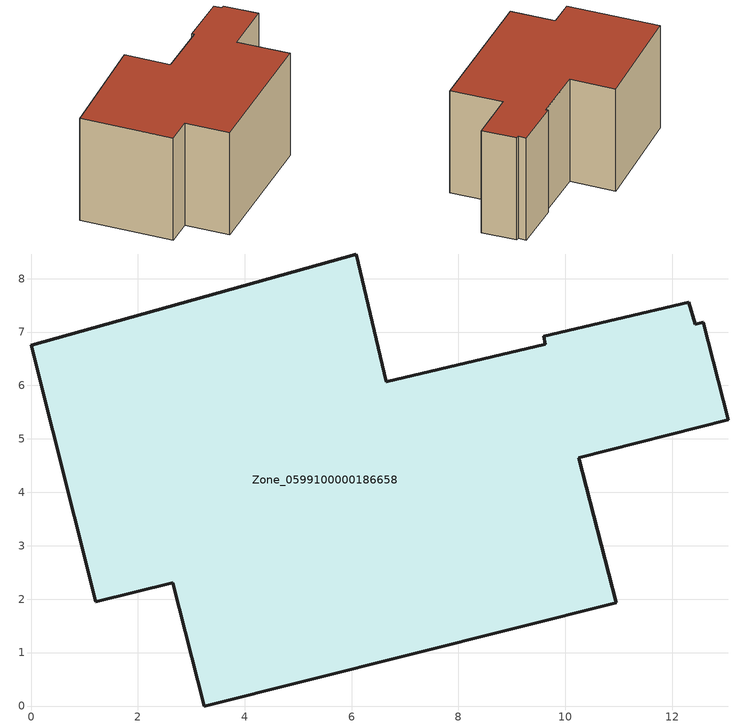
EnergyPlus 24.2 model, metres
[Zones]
Zone_0599100000186658
 floor ground (C_G): 12.31,7.56 12.43,7.15 12.58,7.18 13.05,5.36 10.26,4.65 10.96,1.93 3.25,0 2.66,2.31 1.22,1.95 0,6.75 6.09,8.46 6.64,6.07 9.63,6.77 9.6,6.92 z0
 wall outside (C_F): 1.22,1.95 2.66,2.31 3.25,0 10.96,1.93 10.26,4.65 13.05,5.36 12.58,7.18 12.43,7.15 12.31,7.56 9.6,6.92 9.63,6.77 6.64,6.07 6.09,8.46 0,6.75 1.22,1.95 z0:5.9
 roof outside (C_R): 12.43,7.15 12.31,7.56 9.6,6.92 9.63,6.77 6.64,6.07 6.09,8.46 0,6.75 1.22,1.95 2.66,2.31 3.25,0 10.96,1.93 10.26,4.65 13.05,5.36 12.58,7.18 z5.9
[BUILDING]
Pand.0599100000186658: North Axis=0; Terrain=City; Loads Convergence Tolerance Value=0.04; Temperature Convergence Tolerance Value=0.4; Solar Distribution=FullExterior; Maximum Number of Warmup Days=25; Minimum Number of Warmup Days=1
[Site:Location]
Rotterdam.The.Hague.AP_ZH_NLD Design_Conditions: Latitude=51.96; Longitude=4.45; Time Zone=1; Elevation=-4.5
[SITE:GROUNDTEMPERATURE:BUILDINGSURFACE]
18, 18, 18, 18, 18, 18, 18, 18, 18, 18, 18, 18
[MATERIAL] Thermal Absorptance=0.9; Solar Absorptance=0.7; Visible Absorptance=0.7
Name | Roughness | Thickness | Conductivity | Density | Specific Heat
G.TC.1965-1974 | MediumSmooth | 0.15 | 0.882353 | 540 | 1210
F.TC.1965-1974 | Rough | 0.3 | 0.697674 | 1920 | 840
R.TC.1965-1974 | MediumRough | 0.2 | 0.232558 | 1500 | 1000
[CONSTRUCTION]
C_G: G.TC.1965-1974
C_F: F.TC.1965-1974
C_R: R.TC.1965-1974
[ZONE]
Zone_0599100000186658: Type=1; Multiplier=1; Ceiling Height=Autocalculate; Volume=Autocalculate; Floor Area=autocalculate; Part of Total Floor Area=Yes
[ZONEINFILTRATION:DESIGNFLOWRATE]
Infil_Zone_0599100000186658: Zone or ZoneList or Space or SpaceList=Zone_0599100000186658; Schedule=AlwaysOn; Design Flow Rate Calculation Method=Flow/Area; Flow Rate per Floor Area=0.003; Constant Term Coefficient=1; Temperature Term Coefficient=0; Velocity Term Coefficient=0; Velocity Squared Term Coefficient=0
[HVACTEMPLATE:ZONE:IDEALLOADSAIRSYSTEM]
Zone_0599100000186658: Maximum Heating Supply Air Temperature=50; Minimum Cooling Supply Air Temperature=13; Maximum Heating Supply Air Humidity Ratio=0.0156; Minimum Cooling Supply Air Humidity Ratio=0.0077; Heating Limit=NoLimit; Cooling Limit=NoLimit; Dehumidification Control Type=ConstantSensibleHeatRatio; Cooling Sensible Heat Ratio=0.7; Dehumidification Setpoint=60; Humidification Control Type=None; Humidification Setpoint=30; Outdoor Air Method=None; Outdoor Air Flow Rate per Person=0.00944; Outdoor Air Flow Rate per Zone Floor Area=0; Outdoor Air Flow Rate per Zone=0; Demand Controlled Ventilation Type=None; Outdoor Air Economizer Type=NoEconomizer; Heat Recovery Type=None; Sensible Heat Recovery Effectiveness=0.7; Latent Heat Recovery Effectiveness=0.65
[ZONECONTROL:THERMOSTAT]
ThermostatControl_Zone_0599100000186658: Zone or ZoneList=Zone_0599100000186658; Control Type Schedule=DualSetpointControlType; Control 1=Thermostat_Zone_0599100000186658; Temperature Difference Between Cutout And Setpoint=0
[THERMOSTATSETPOINT:DUALSETPOINT]
Thermostat_Zone_0599100000186658: Heating Setpoint Temperature Schedule=HeatingSetpoint_Zone_0599100000186658; Cooling Setpoint Temperature Schedule=CoolingSetpoint_Zone_0599100000186658
[SCHEDULE:COMPACT]
HeatingSetpoint_Zone_0599100000186658: Through: 12/31, For: AllDays, Until: 24:00, 21
CoolingSetpoint_Zone_0599100000186658: Through: 12/31, For: AllDays, Until: 24:00, 24
DualSetpointControlType: Through: 12/31, For: AllDays, Until: 24:00, 4
AlwaysOn: Through: 12/31, For: AllDays, Until: 24:00, 1
